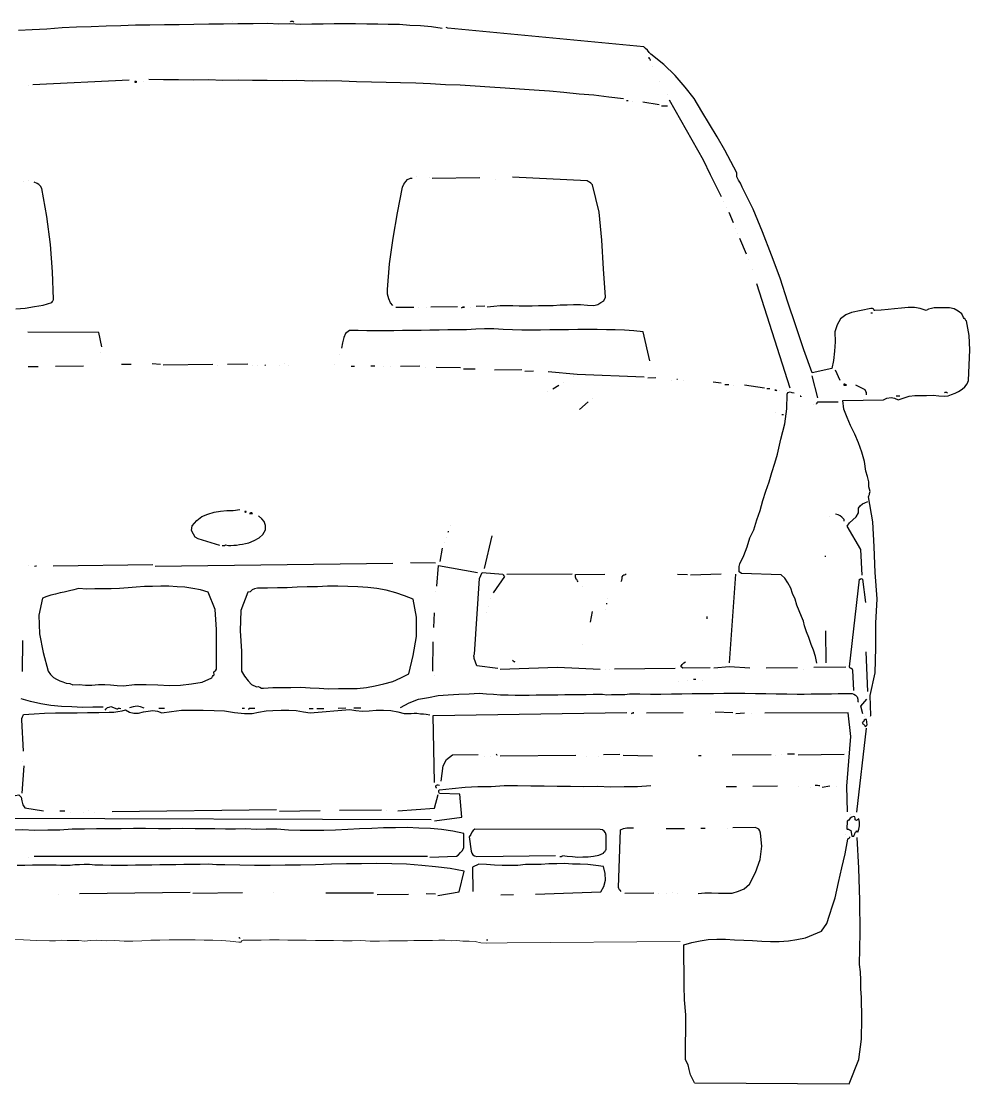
# Model space of a CAD drawing. Header units: metres. Extents: x -45 to 1930, y -347 to 488.
# Drawn here: x 231.301 to 232.523, y -143.616 to -142.247 of the extents above; entities that cross this region are included whole.
import ezdxf

# ---------------------------------------------------------------- set-up
doc = ezdxf.new("R2010")
doc.units = ezdxf.units.M

# ---------------------------------------------------------------- blocks, each defined once
blk = doc.blocks.new('BMW3-CUM')
for points in [[(-0.2735, 1.3638), (-0.2555, 1.3647), (-0.2367, 1.3657), (-0.2172, 1.3674), (-0.1985, 1.3684), (-0.1797, 1.3686), (-0.1602, 1.3696), (-0.1414, 1.3699), (-0.1227, 1.3708), (-0.1039, 1.371), (-0.0851, 1.3713), (-0.0664, 1.3715), (-0.0476, 1.3717), (-0.0281, 1.372), (-0.0093, 1.3722), (0.0095, 1.3724), (0.029, 1.3726), (0.0478, 1.3729), (0.062, 1.3723), (0.0763, 1.3725), (0.0906, 1.3719), (0.1048, 1.372), (0.1191, 1.3722), (0.1334, 1.3724), (0.1476, 1.3725), (0.1611, 1.3727), (0.1754, 1.3721), (0.1897, 1.3723), (0.2032, 1.3717), (0.2175, 1.3719), (0.231, 1.3706), (0.2445, 1.3699), (0.2588, 1.3686), (0.2724, 1.3665)], [(0.0019, 1.3746), (0.0019, 1.3746)], [(0.077, 1.3747), (0.0778, 1.3755), (0.0793, 1.3755), (0.08, 1.3755), (0.0815, 1.3748)], [(0.8243, 0.4803), (0.8243, 0.4803), (0.8251, 0.4811), (0.8251, 0.4811), (0.8251, 0.4811), (0.824, 0.5066), (0.8304, 0.5359), (0.8315, 0.5683), (0.8312, 0.5998), (0.833, 0.6313), (0.8304, 0.6651), (0.8292, 0.6981), (0.8274, 0.7304), (0.8217, 0.7626), (0.8224, 0.7641), (0.8232, 0.7656), (0.8232, 0.7671), (0.8239, 0.7694), (0.8223, 0.7754), (0.8222, 0.7821), (0.8206, 0.7889), (0.8183, 0.7956), (0.8166, 0.8084), (0.8135, 0.8203), (0.8089, 0.8323), (0.8042, 0.8435), (0.7988, 0.8547), (0.7942, 0.8651), (0.7903, 0.8756), (0.7887, 0.8869), (0.8412, 0.8875), (0.8457, 0.8898), (0.851, 0.8906), (0.8555, 0.8899), (0.86, 0.8877), (0.8667, 0.89), (0.8742, 0.8924), (0.8817, 0.8932), (0.8892, 0.8933), (0.8967, 0.8934), (0.905, 0.8935), (0.9125, 0.8928), (0.92, 0.8922), (0.9245, 0.893), (0.929, 0.8945), (0.9335, 0.8961), (0.938, 0.8984), (0.9425, 0.9015), (0.9462, 0.9045), (0.9491, 0.9083), (0.9506, 0.9128), (0.9518, 0.9324), (0.9523, 0.9519), (0.9514, 0.9706), (0.9481, 0.9894), (0.9474, 0.9901), (0.9466, 0.9916), (0.9451, 0.9923), (0.9443, 0.9938), (0.942, 0.9983), (0.9375, 1.002), (0.9322, 1.0049), (0.9262, 1.0064), (0.9217, 1.0063), (0.9179, 1.0063), (0.9142, 1.0062), (0.9104, 1.0062), (0.9067, 1.0062), (0.9029, 1.0054), (0.8992, 1.0046), (0.8962, 1.003), (0.8886, 1.0052), (0.8811, 1.0066), (0.8728, 1.0065), (0.8646, 1.0056), (0.8556, 1.0048), (0.8473, 1.0039), (0.8384, 1.0031), (0.8301, 1.003), (0.8294, 1.003), (0.8286, 1.0045), (0.8271, 1.0052), (0.8248, 1.0052), (0.8001, 1.0004), (0.7926, 0.9973), (0.7859, 0.9919), (0.7815, 0.9844), (0.7786, 0.9753), (0.7788, 0.9626), (0.7782, 0.9506), (0.7768, 0.9385), (0.7747, 0.928), (0.7492, 0.9224), (0.7384, 0.9523), (0.7282, 0.983), (0.7181, 1.0137), (0.708, 1.0443), (0.6971, 1.0742), (0.6855, 1.1041), (0.6731, 1.1333), (0.6593, 1.1617), (0.657, 1.1669), (0.6546, 1.1706), (0.6523, 1.1751), (0.6523, 1.1803), (0.6369, 1.2094), (0.627, 1.2266), (0.617, 1.243), (0.607, 1.2594), (0.5971, 1.2758), (0.5856, 1.2907), (0.5727, 1.3055), (0.5583, 1.3196), (0.5416, 1.3329), (0.5393, 1.3352), (0.537, 1.3381), (0.5347, 1.3404), (0.5325, 1.3426), (0.2799, 1.3666), (0.2776, 1.3673)], [(0.5409, 1.3247), (0.5409, 1.3254), (0.5402, 1.3269), (0.5394, 1.3277), (0.5394, 1.3292)], [(0.5433, 1.3172), (0.5433, 1.3172)], [(-0.2607, 1.2926), (-0.2607, 1.2926)], [(-0.2547, 1.2942), (-0.1308, 1.3001)], [(-0.121, 1.2973), (-0.121, 1.2973), (-0.1218, 1.298), (-0.1233, 1.298), (-0.1233, 1.2972), (-0.1233, 1.2972), (-0.1218, 1.2972), (-0.121, 1.2973), (-0.121, 1.2973)], [(-0.1128, 1.2981), (-0.1128, 1.2981)], [(0.5062, 1.2755), (0.4874, 1.2775), (0.4679, 1.2803), (0.4491, 1.2815), (0.4295, 1.2836), (0.4107, 1.2856), (0.3912, 1.2869), (0.3724, 1.2881), (0.3536, 1.2894), (0.3341, 1.2907), (0.3153, 1.2919), (0.2958, 1.2932), (0.277, 1.2937), (0.2574, 1.295), (0.2387, 1.2956), (0.2191, 1.2961), (0.2003, 1.2966), (0.1816, 1.2971), (0.162, 1.2976), (0.1433, 1.2982), (0.1237, 1.2987), (0.105, 1.2984), (0.0854, 1.299), (0.0667, 1.2987), (0.0471, 1.2993), (0.0284, 1.299), (0.0096, 1.2996), (-0.0099, 1.2993), (-0.0287, 1.2999), (-0.0482, 1.2996), (-0.067, 1.3001), (-0.0865, 1.2999), (-0.1053, 1.3004)], [(0.5525, 1.2978), (0.5525, 1.2978)], [(0.51, 1.2733), (0.51, 1.2733), (0.5115, 1.2733), (0.5122, 1.2733), (0.5122, 1.2733)], [(0.5625, 1.2814), (0.5625, 1.2814)], [(0.6324, 1.1493), (0.6185, 1.1777), (0.6093, 1.1963), (0.5655, 1.2739)], [(0.5183, 1.2726), (0.5183, 1.2726)], [(0.5521, 1.2677), (0.531, 1.2712)], [(0.5551, 1.2663), (0.5627, 1.2664)], [(-0.2767, 1.0048), (-0.2647, 1.0057), (-0.2527, 1.0081), (-0.2415, 1.0097), (-0.2303, 1.0129), (-0.2296, 1.0144), (-0.2288, 1.0159), (-0.2281, 1.0166), (-0.2281, 1.0174), (-0.2293, 1.0527), (-0.2319, 1.0879), (-0.2369, 1.1239), (-0.2433, 1.1599), (-0.2448, 1.1629), (-0.2471, 1.1651), (-0.2494, 1.1666), (-0.2531, 1.168)], [(-0.2667, 1.1694), (-0.2667, 1.1694)], [(-0.2607, 1.1702), (-0.2607, 1.1702)], [(0.209, 1.0091), (0.206, 1.0128), (0.2037, 1.018), (0.2021, 1.024), (0.202, 1.03), (0.2046, 1.0631), (0.2095, 1.0962), (0.2151, 1.1285), (0.2215, 1.1617), (0.223, 1.1655), (0.2259, 1.1692), (0.2281, 1.1715), (0.2318, 1.1731), (0.2318, 1.1731), (0.2334, 1.1731), (0.2341, 1.1731), (0.2341, 1.1731)], [(0.2401, 1.1754), (0.2401, 1.1754)], [(0.2559, 1.1741), (0.2559, 1.1741)], [(0.2597, 1.1734), (0.3212, 1.1741)], [(0.3307, 1.0076), (0.339, 1.0084), (0.3472, 1.0092), (0.3555, 1.0093), (0.3637, 1.0094), (0.372, 1.0088), (0.3802, 1.0089), (0.3885, 1.009), (0.3967, 1.0091), (0.4058, 1.0092), (0.4155, 1.0093), (0.4245, 1.0101), (0.4336, 1.0103), (0.4418, 1.0104), (0.4508, 1.0105), (0.4598, 1.0098), (0.4681, 1.0092), (0.4733, 1.0107), (0.4771, 1.0131), (0.4808, 1.0153), (0.483, 1.0199), (0.4803, 1.0566), (0.4784, 1.0934), (0.4749, 1.1294), (0.4662, 1.1646), (0.464, 1.1668), (0.4624, 1.1683), (0.4609, 1.169), (0.4594, 1.1698), (0.3632, 1.1746)], [(0.3415, 1.1721), (0.3415, 1.1721)], [(0.6355, 1.1426), (0.6355, 1.1426)], [(0.6393, 1.1351), (0.6393, 1.1351)], [(0.6478, 1.1157), (0.6424, 1.1292)], [(0.6509, 1.109), (0.6509, 1.109)], [(0.6532, 1.1022), (0.6532, 1.1022)], [(0.6648, 1.0754), (0.6563, 1.0955)], [(0.6671, 1.0679), (0.6671, 1.0679)], [(0.6725, 1.0552), (0.6725, 1.0552)], [(0.7209, 0.9026), (0.678, 1.0372)], [(0.2128, 1.0069), (0.2361, 1.0072)], [(0.2421, 1.0065), (0.2421, 1.0065)], [(0.2519, 1.0066), (0.2519, 1.0066)], [(0.2579, 1.0074), (0.2924, 1.0078)], [(0.2992, 1.0072), (0.2992, 1.0072), (0.3007, 1.0072), (0.3014, 1.0072), (0.3014, 1.0072), (0.3007, 1.0072), (0.2992, 1.0072), (0.2977, 1.0064), (0.2992, 1.0072)], [(0.3089, 1.0073), (0.3089, 1.0073)], [(0.3277, 1.0083), (0.3164, 1.0081)], [(0.8249, 0.9999), (0.8249, 0.9999), (0.8264, 0.9999), (0.8271, 0.9999), (0.8271, 0.9999)], [(-0.1658, 0.9558), (-0.1697, 0.9745), (-0.2614, 0.975)], [(0.5403, 0.9379), (0.5316, 0.9754), (0.5195, 0.9768), (0.5075, 0.9774), (0.4955, 0.978), (0.4842, 0.9778), (0.4722, 0.9784), (0.4594, 0.9783), (0.4474, 0.9782), (0.4354, 0.978), (0.4234, 0.9779), (0.4114, 0.9777), (0.3994, 0.9776), (0.3874, 0.9774), (0.3754, 0.9773), (0.3633, 0.9779), (0.3513, 0.9785), (0.3393, 0.9791), (0.3273, 0.979), (0.316, 0.9788), (0.304, 0.9779), (0.292, 0.9778), (0.28, 0.9777), (0.2687, 0.9775), (0.2567, 0.9774), (0.2455, 0.9772), (0.2334, 0.9771), (0.2214, 0.977), (0.2102, 0.9768), (0.1989, 0.9767), (0.1869, 0.9765), (0.1756, 0.9764), (0.1644, 0.977), (0.1531, 0.9769), (0.1479, 0.9731), (0.1457, 0.9678), (0.1443, 0.961), (0.1428, 0.9542)], [(-0.1672, 0.949), (-0.1672, 0.949)], [(0.14, 0.9467), (0.14, 0.9467)], [(-0.2256, 0.9311), (-0.1895, 0.9315)], [(-0.1407, 0.9336), (-0.128, 0.9337)], [(-0.0904, 0.9334), (-0.1009, 0.934)], [(-0.0867, 0.9327), (-0.0228, 0.9335)], [(-0.0168, 0.9313), (-0.0168, 0.9313)], [(-0.0041, 0.9337), (0.0222, 0.934)], [(0.0283, 0.9318), (0.0283, 0.9318)], [(0.0342, 0.9319), (0.0342, 0.9319)], [(0.0448, 0.9328), (0.0448, 0.9328), (0.0448, 0.9328), (0.044, 0.932), (0.044, 0.932), (0.044, 0.932), (0.0448, 0.9328), (0.0448, 0.9328), (0.0448, 0.9328)], [(0.0628, 0.9322), (0.0628, 0.9322)], [(0.0688, 0.9346), (0.0688, 0.9346)], [(0.0748, 0.9324), (0.0748, 0.9324)], [(0.1334, 0.9331), (0.1334, 0.9331)], [(0.1552, 0.9311), (0.1567, 0.9311), (0.1574, 0.9311), (0.1589, 0.9311), (0.1596, 0.9312)], [(0.1807, 0.9314), (0.1814, 0.9314), (0.1829, 0.9314), (0.1844, 0.9315), (0.1859, 0.9315)], [(0.2062, 0.931), (0.2062, 0.931)], [(0.219, 0.9311), (0.2437, 0.9314)], [(-0.2608, 0.9307), (-0.2481, 0.9308)], [(0.1972, 0.9309), (0.1972, 0.9309)], [(0.2513, 0.9292), (0.2513, 0.9292)], [(0.2963, 0.929), (0.2648, 0.9294)], [(0.3001, 0.9276), (0.3151, 0.9278)], [(0.3752, 0.9262), (0.3399, 0.9258)], [(0.379, 0.9248), (0.3902, 0.9249)], [(0.533, 0.9168), (0.4466, 0.9203), (0.4091, 0.9236)], [(0.4414, 0.9173), (0.4414, 0.9173)], [(0.7564, 0.8902), (0.7493, 0.9187)], [(0.7854, 0.9124), (0.7792, 0.9258)], [(0.4153, 0.9019), (0.4228, 0.9065)], [(0.4287, 0.9103), (0.4287, 0.9103)], [(0.5375, 0.9161), (0.548, 0.9163)], [(0.5676, 0.912), (0.5676, 0.912)], [(0.5751, 0.9143), (0.5751, 0.9143), (0.5759, 0.9143), (0.5759, 0.9143), (0.5759, 0.9143)], [(0.5841, 0.9122), (0.5841, 0.9122)], [(0.6322, 0.909), (0.6217, 0.9104)], [(0.6368, 0.9076), (0.6383, 0.9076), (0.639, 0.9076), (0.6405, 0.9076), (0.642, 0.9076)], [(0.648, 0.9062), (0.648, 0.9062)], [(0.6879, 0.9029), (0.6623, 0.9064)], [(0.7922, 0.9064), (0.7922, 0.9064), (0.793, 0.9064), (0.7937, 0.9064), (0.7937, 0.9064), (0.7929, 0.9072), (0.7914, 0.9079), (0.7899, 0.9079), (0.7899, 0.9064), (0.7899, 0.9064), (0.7914, 0.9064), (0.7922, 0.9064), (0.7922, 0.9064)], [(0.8194, 0.894), (0.8194, 0.8955), (0.8193, 0.897), (0.8186, 0.8985), (0.8178, 0.9007), (0.8057, 0.9066)], [(0.4078, 0.8988), (0.4078, 0.8988)], [(0.7552, 0.5485), (0.7536, 0.5568), (0.7512, 0.565), (0.7481, 0.5725), (0.745, 0.5815), (0.7419, 0.5889), (0.7396, 0.5964), (0.738, 0.6024), (0.7357, 0.6084), (0.7326, 0.6159), (0.7295, 0.6233), (0.7272, 0.6308), (0.7241, 0.6383), (0.7217, 0.645), (0.7179, 0.6517), (0.7141, 0.6577), (0.7095, 0.6622), (0.6584, 0.6638), (0.6554, 0.666), (0.6554, 0.669), (0.6553, 0.6728), (0.656, 0.6765), (0.6612, 0.6871), (0.6655, 0.6984), (0.6691, 0.7097), (0.6743, 0.7203), (0.6779, 0.7331), (0.6823, 0.7452), (0.6859, 0.758), (0.6895, 0.77), (0.6938, 0.7821), (0.6974, 0.7942), (0.701, 0.8062), (0.7047, 0.8175), (0.7089, 0.8371), (0.714, 0.8567), (0.7167, 0.8762), (0.7173, 0.895), (0.718, 0.8973), (0.721, 0.8981), (0.7232, 0.8973), (0.7263, 0.8966)], [(0.6909, 0.9022), (0.6916, 0.9022), (0.6932, 0.9022), (0.6939, 0.9023), (0.6946, 0.9023)], [(0.7037, 0.8994), (0.7037, 0.8994), (0.7029, 0.9001), (0.7014, 0.9001), (0.7014, 0.9001), (0.7014, 0.9001), (0.7022, 0.9001), (0.7029, 0.9001), (0.7037, 0.8994)], [(0.7074, 0.8994), (0.7074, 0.8994)], [(0.7157, 0.9003), (0.7157, 0.9003)], [(0.7346, 0.8915), (0.7346, 0.8915), (0.7346, 0.8922), (0.7338, 0.8922), (0.7338, 0.8922), (0.7338, 0.8922), (0.7346, 0.8922), (0.7346, 0.8915), (0.7346, 0.8915)], [(0.8577, 0.8929), (0.8592, 0.893), (0.86, 0.893), (0.8614, 0.893), (0.8622, 0.893)], [(0.92, 0.8967), (0.9207, 0.8975), (0.9215, 0.8975), (0.9222, 0.8975), (0.9237, 0.8967)], [(0.4494, 0.8753), (0.4606, 0.8852)], [(0.4665, 0.889), (0.4665, 0.889)], [(0.7512, 0.8819), (0.7512, 0.8819)], [(0.7549, 0.8819), (0.7549, 0.8827), (0.7557, 0.8835), (0.7557, 0.8842), (0.7564, 0.885), (0.7827, 0.8853)], [(0.7025, 0.8708), (0.7025, 0.8708)], [(0.7101, 0.8686), (0.7101, 0.8686), (0.7115, 0.8687), (0.7123, 0.8687), (0.7123, 0.8687)], [(0.8139, 0.6619), (0.812, 0.6949), (0.7944, 0.7247), (0.7973, 0.7293), (0.8018, 0.7331), (0.8062, 0.7369), (0.8092, 0.7422), (0.8092, 0.7437), (0.8092, 0.7444), (0.8091, 0.7459), (0.8091, 0.7482), (0.8113, 0.7512), (0.8143, 0.7535), (0.8173, 0.7551), (0.821, 0.7566)], [(-0.014, 0.7001), (-0.0419, 0.7087), (-0.0457, 0.7109), (-0.048, 0.7147), (-0.0503, 0.7192), (-0.0496, 0.7252), (-0.0437, 0.732), (-0.037, 0.7373), (-0.0295, 0.7404), (-0.0213, 0.7428), (-0.0131, 0.7444), (-0.0048, 0.7452), (0.0034, 0.7453), (0.0117, 0.7462)], [(0.02, 0.7433), (0.02, 0.7433), (0.02, 0.744), (0.0192, 0.744), (0.0192, 0.744), (0.0185, 0.744), (0.0185, 0.7432), (0.0193, 0.7425), (0.02, 0.7433)], [(0.026, 0.7411), (0.026, 0.7411), (0.0275, 0.7411), (0.0283, 0.7411), (0.0283, 0.7411), (0.0275, 0.7419), (0.026, 0.7419), (0.0245, 0.7411), (0.026, 0.7411)], [(0.7906, 0.7314), (0.7906, 0.7314), (0.7905, 0.733), (0.7905, 0.7337), (0.7897, 0.7345), (0.7875, 0.7367), (0.7852, 0.7381), (0.7829, 0.7396), (0.7792, 0.7403)], [(-0.011, 0.7001), (-0.0095, 0.7001), (-0.0088, 0.7001), (-0.0073, 0.7001), (-0.0066, 0.7009), (-0.0028, 0.7002), (0.0002, 0.7002), (0.004, 0.7003), (0.0077, 0.7003), (0.0115, 0.7011), (0.0152, 0.7019), (0.019, 0.7027), (0.0235, 0.7035), (0.0302, 0.7066), (0.0369, 0.7097), (0.0413, 0.7142), (0.045, 0.7203), (0.045, 0.7256), (0.0434, 0.7308), (0.0404, 0.7345), (0.0358, 0.7382)], [(0.7717, 0.738), (0.7717, 0.738)], [(0.2801, 0.7171), (0.2801, 0.7171), (0.2808, 0.7179), (0.2808, 0.7186), (0.2808, 0.7186)], [(0.2838, 0.7254), (0.2838, 0.7254)], [(0.3272, 0.6704), (0.3372, 0.7125)], [(0.275, 0.7035), (0.275, 0.7035)], [(0.2779, 0.7103), (0.2779, 0.7103)], [(0.27, 0.6794), (0.2728, 0.6967)], [(0.7663, 0.6854), (0.7663, 0.6854), (0.7663, 0.6861), (0.7663, 0.6869), (0.7663, 0.6869)], [(-0.26, 0.6746), (-0.26, 0.6746)], [(-0.2525, 0.6732), (-0.2525, 0.6732), (-0.251, 0.6739), (-0.2503, 0.674), (-0.2503, 0.674)], [(-0.1001, 0.675), (-0.2285, 0.6735)], [(-0.0971, 0.6735), (0.2092, 0.6772)], [(0.2641, 0.6771), (0.2318, 0.6775)], [(0.2659, 0.6478), (0.2679, 0.6741), (0.3183, 0.665)], [(0.3445, 0.5414), (0.3174, 0.5448), (0.3136, 0.5545), (0.3136, 0.556), (0.3135, 0.5575), (0.3135, 0.5583), (0.3143, 0.5598), (0.3206, 0.6575), (0.3243, 0.6651), (0.3506, 0.6631), (0.3506, 0.6631), (0.3513, 0.6624), (0.3521, 0.6609), (0.3529, 0.6601), (0.3381, 0.6389)], [(0.3558, 0.6632), (0.4399, 0.6634)], [(0.4476, 0.653), (0.4468, 0.6545), (0.446, 0.656), (0.4453, 0.6567), (0.4445, 0.659), (0.4445, 0.6597), (0.4445, 0.6605), (0.4445, 0.6612), (0.4444, 0.6627), (0.482, 0.6632)], [(0.5031, 0.6537), (0.5039, 0.6552), (0.5046, 0.6574), (0.5046, 0.6597), (0.506, 0.6612), (0.5068, 0.662), (0.5075, 0.662), (0.509, 0.6627), (0.5098, 0.6635)], [(0.5886, 0.6622), (0.5759, 0.6628)], [(0.5924, 0.6622), (0.6322, 0.6635)], [(0.6426, 0.5487), (0.6509, 0.6629)], [(0.8029, 0.5131), (0.8019, 0.5394), (0.8011, 0.5401), (0.7996, 0.5416), (0.798, 0.5423), (0.7973, 0.5438), (0.8102, 0.6566), (0.8117, 0.6566), (0.8124, 0.6574), (0.8124, 0.6574), (0.814, 0.6566), (0.8181, 0.6267)], [(-0.138, 0.5191), (-0.1238, 0.5208), (-0.1088, 0.521), (-0.0938, 0.5204), (-0.0787, 0.5198), (-0.0645, 0.52), (-0.0502, 0.5217), (-0.0367, 0.5241), (-0.024, 0.5295), (-0.0233, 0.531), (-0.0226, 0.5325), (-0.0211, 0.5333), (-0.0211, 0.534), (-0.0218, 0.5363), (-0.0211, 0.5378), (-0.0196, 0.5386), (-0.0181, 0.5408), (-0.0184, 0.5656), (-0.018, 0.5919), (-0.0198, 0.6174), (-0.0291, 0.6398), (-0.0389, 0.6427), (-0.0487, 0.6448), (-0.0592, 0.6462), (-0.069, 0.6468), (-0.0795, 0.6475), (-0.09, 0.6474), (-0.1005, 0.6472), (-0.111, 0.6471), (-0.1215, 0.6462), (-0.132, 0.6453), (-0.1433, 0.6444), (-0.1538, 0.6443), (-0.1643, 0.6442), (-0.1748, 0.6441), (-0.1853, 0.6439), (-0.1959, 0.6446), (-0.2018, 0.643), (-0.2078, 0.6414), (-0.2146, 0.6398), (-0.2198, 0.639), (-0.2258, 0.6375), (-0.2318, 0.6359), (-0.237, 0.6343), (-0.2423, 0.632), (-0.2473, 0.6102), (-0.2462, 0.5862), (-0.2414, 0.5622), (-0.2351, 0.5382), (-0.2321, 0.5338), (-0.2283, 0.5301), (-0.2245, 0.5278), (-0.2199, 0.5256), (-0.2162, 0.5242), (-0.2117, 0.5227), (-0.2071, 0.522), (-0.2034, 0.5206), (-0.1951, 0.5207), (-0.1868, 0.52), (-0.1786, 0.5201), (-0.1703, 0.521), (-0.1621, 0.5211), (-0.1546, 0.5204), (-0.1463, 0.5198), (-0.138, 0.5191)], [(0.0422, 0.516), (0.0542, 0.5169), (0.0655, 0.5171), (0.0775, 0.5172), (0.0903, 0.5174), (0.1023, 0.5167), (0.1143, 0.5161), (0.1263, 0.5155), (0.1391, 0.5157), (0.1511, 0.5158), (0.1631, 0.5159), (0.1751, 0.5169), (0.1863, 0.5192), (0.1976, 0.5216), (0.2088, 0.5248), (0.2193, 0.5294), (0.2297, 0.5348), (0.2354, 0.5581), (0.2397, 0.5829), (0.2394, 0.6077), (0.2353, 0.631), (0.224, 0.6353), (0.2127, 0.6389), (0.2006, 0.6425), (0.1886, 0.6447), (0.1766, 0.646), (0.1638, 0.6466), (0.151, 0.6472), (0.1383, 0.6478), (0.1248, 0.6476), (0.112, 0.6468), (0.0985, 0.6466), (0.0857, 0.6464), (0.073, 0.6455), (0.0602, 0.6454), (0.0474, 0.6452), (0.0347, 0.6451), (0.0309, 0.6443), (0.0279, 0.6427), (0.025, 0.6405), (0.022, 0.6397), (0.0132, 0.6163), (0.0121, 0.59), (0.0139, 0.5637), (0.0142, 0.5382), (0.018, 0.5315), (0.0226, 0.5255), (0.0271, 0.5211), (0.0332, 0.5181), (0.0354, 0.5182), (0.0377, 0.5175), (0.04, 0.516), (0.0422, 0.516)], [(0.4529, 0.6471), (0.4529, 0.6471)], [(0.2645, 0.6403), (0.2645, 0.6403)], [(0.3352, 0.6322), (0.3352, 0.6322)], [(0.4854, 0.6317), (0.4854, 0.6317)], [(0.3323, 0.6209), (0.3323, 0.6209)], [(0.4825, 0.6174), (0.4825, 0.6174)], [(0.4847, 0.6242), (0.4847, 0.6242), (0.4847, 0.6249), (0.4847, 0.6257), (0.4847, 0.6257)], [(0.262, 0.5945), (0.2626, 0.6133)], [(0.3301, 0.6133), (0.3301, 0.6133)], [(0.4639, 0.6014), (0.4661, 0.6149)], [(0.6141, 0.6054), (0.6141, 0.6054), (0.6141, 0.6062), (0.614, 0.6077), (0.614, 0.6084)], [(0.7672, 0.5487), (0.7667, 0.59)], [(-0.2682, 0.5378), (-0.2679, 0.5776)], [(0.2605, 0.5381), (0.2608, 0.5757)], [(0.4538, 0.572), (0.4538, 0.572)], [(0.821, 0.5118), (0.8188, 0.5628)], [(0.3647, 0.5507), (0.3647, 0.5507), (0.3639, 0.5514), (0.3632, 0.5521), (0.3632, 0.5521), (0.3639, 0.5514), (0.3654, 0.5507), (0.3662, 0.5499), (0.3647, 0.5507)], [(0.6178, 0.5424), (0.5826, 0.542), (0.5803, 0.5442), (0.5817, 0.5465), (0.584, 0.5488), (0.5862, 0.5503)], [(0.3475, 0.5407), (0.4211, 0.5431), (0.476, 0.5407)], [(0.4827, 0.54), (0.4827, 0.54)], [(0.488, 0.5401), (0.488, 0.5401)], [(0.4947, 0.5409), (0.5728, 0.5419)], [(0.6224, 0.5425), (0.6426, 0.5442), (0.6689, 0.5423)], [(0.6899, 0.5425), (0.7305, 0.543)], [(0.7387, 0.5408), (0.7387, 0.5408)], [(0.7515, 0.5432), (0.7928, 0.5437)], [(0.2628, 0.5322), (0.2628, 0.5322)], [(0.5775, 0.5254), (0.5775, 0.5254)], [(0.5888, 0.5255), (0.5888, 0.5255)], [(0.5962, 0.5279), (0.5962, 0.5279), (0.5977, 0.5279), (0.5985, 0.5279), (0.5992, 0.5279)], [(0.6075, 0.5258), (0.6075, 0.5258)], [(-0.164, 0.4918), (-0.1775, 0.4916), (-0.191, 0.4914), (-0.2045, 0.4921), (-0.2181, 0.4926), (-0.2316, 0.494), (-0.2444, 0.4961), (-0.2579, 0.4989), (-0.27, 0.5025)], [(0.219, 0.4911), (0.2302, 0.4972), (0.2421, 0.5019), (0.2549, 0.5043), (0.2676, 0.5067), (0.2804, 0.5076), (0.2939, 0.5085), (0.3074, 0.5087), (0.3201, 0.5096), (0.3299, 0.5089), (0.3389, 0.5083), (0.3479, 0.5077), (0.3577, 0.5078), (0.3667, 0.5071), (0.3757, 0.5072), (0.3847, 0.5073), (0.3938, 0.5074), (0.4035, 0.5076), (0.4125, 0.5077), (0.4215, 0.5078), (0.4305, 0.5079), (0.4396, 0.508), (0.4485, 0.5081), (0.4583, 0.5082), (0.4673, 0.5083), (0.4733, 0.5084), (0.4793, 0.5085), (0.4846, 0.5078), (0.4906, 0.5079), (0.4966, 0.5079), (0.5019, 0.508), (0.5079, 0.5081), (0.5139, 0.5089), (0.5274, 0.509), (0.5409, 0.5085), (0.5544, 0.5086), (0.5679, 0.5088), (0.5814, 0.5089), (0.5949, 0.5091), (0.6085, 0.5093), (0.622, 0.5094), (0.6355, 0.5096), (0.649, 0.5097), (0.6625, 0.5099), (0.6761, 0.5093), (0.6896, 0.5095), (0.7031, 0.5089), (0.7166, 0.509), (0.7301, 0.5085), (0.7391, 0.5086), (0.7481, 0.5087), (0.7572, 0.5088), (0.7654, 0.5089), (0.7744, 0.509), (0.7827, 0.5091), (0.7917, 0.5092), (0.8007, 0.5093), (0.803, 0.5086), (0.8052, 0.5071), (0.8075, 0.5049), (0.8083, 0.5019), (0.8083, 0.5011), (0.8083, 0.5004), (0.8083, 0.4989), (0.8091, 0.4981)], [(-0.1114, 0.4902), (-0.1159, 0.4923), (-0.1204, 0.4931), (-0.1257, 0.4922), (-0.1302, 0.4907)], [(0.8145, 0.4832), (0.8122, 0.4929), (0.8196, 0.502)], [(-0.2669, 0.435), (-0.2689, 0.4755), (-0.269, 0.477), (-0.2682, 0.4793), (-0.2675, 0.4808), (-0.2667, 0.4823), (-0.2532, 0.4832), (-0.2398, 0.4841), (-0.2255, 0.4843), (-0.212, 0.4845), (-0.1977, 0.4846), (-0.1842, 0.4848), (-0.1699, 0.485), (-0.1564, 0.4851), (-0.1504, 0.4852), (-0.1452, 0.486), (-0.1399, 0.4868), (-0.1354, 0.4884), (-0.1301, 0.4854), (-0.1249, 0.484), (-0.1189, 0.4841), (-0.1121, 0.4857), (-0.1061, 0.4865), (-0.1001, 0.4873), (-0.0941, 0.4866), (-0.0888, 0.4844), (-0.0761, 0.4861), (-0.0633, 0.4877), (-0.0498, 0.4879), (-0.0355, 0.488), (-0.0213, 0.4875), (-0.0078, 0.4869), (0.005, 0.4848), (0.0178, 0.4834), (0.0276, 0.4836), (0.0358, 0.4851), (0.0456, 0.4868), (0.0546, 0.4876), (0.0651, 0.4878), (0.0748, 0.4879), (0.0846, 0.4872), (0.0937, 0.4858), (0.1027, 0.4845), (0.1537, 0.4888), (0.1612, 0.4874), (0.1695, 0.4867), (0.1785, 0.4868), (0.1875, 0.4877), (0.1972, 0.4878), (0.2063, 0.4872), (0.2153, 0.4858), (0.2236, 0.4836), (0.2281, 0.4837), (0.2326, 0.4837), (0.2363, 0.4838), (0.2401, 0.4838), (0.2446, 0.4831), (0.2484, 0.4832), (0.2521, 0.4825), (0.2566, 0.4818)], [(-0.1617, 0.488), (-0.1602, 0.4896), (-0.1587, 0.4911), (-0.1565, 0.4919), (-0.1542, 0.4927), (-0.1467, 0.4897), (-0.1452, 0.4897), (-0.1444, 0.4905), (-0.143, 0.4905), (-0.1414, 0.4898)], [(-0.0926, 0.4904), (-0.0851, 0.4905)], [(0.0147, 0.4902), (0.0147, 0.4902), (0.0162, 0.4902), (0.017, 0.4902), (0.0177, 0.4902)], [(0.023, 0.4887), (0.023, 0.4887), (0.0237, 0.4895), (0.0237, 0.4903), (0.0237, 0.4903), (0.0312, 0.4903)], [(0.1063, 0.4897), (0.1049, 0.4897), (0.1041, 0.4897), (0.1026, 0.4897), (0.1011, 0.4897)], [(0.1109, 0.4898), (0.1199, 0.4899)], [(0.1484, 0.4902), (0.1386, 0.4901)], [(0.1679, 0.4905), (0.1589, 0.4904)], [(0.2629, 0.3948), (0.2611, 0.4811), (0.5104, 0.4848)], [(0.5172, 0.4841), (0.5172, 0.4841), (0.5187, 0.4842), (0.5194, 0.4842), (0.5194, 0.4842), (0.5187, 0.4842), (0.5172, 0.4841), (0.5164, 0.4834), (0.5172, 0.4841)], [(0.5359, 0.4844), (0.5832, 0.4849)], [(0.6178, 0.4831), (0.6178, 0.4831)], [(0.6471, 0.4842), (0.6245, 0.4854)], [(0.6508, 0.4835), (0.6621, 0.4844)], [(0.6711, 0.4837), (0.6711, 0.4837)], [(0.795, 0.3568), (0.7939, 0.3898), (0.7965, 0.4221), (0.7991, 0.4537), (0.7957, 0.4845), (0.6884, 0.4839)], [(0.8161, 0.4794), (0.8161, 0.4794)], [(0.82, 0.469), (0.8191, 0.4757), (0.8176, 0.4757), (0.8161, 0.475), (0.8154, 0.4727), (0.8139, 0.4719), (0.8147, 0.4704), (0.8155, 0.4697), (0.817, 0.4682), (0.8177, 0.4667), (0.8177, 0.4667), (0.8192, 0.4682), (0.82, 0.469), (0.82, 0.469)], [(0.807, 0.3562), (0.8193, 0.4645)], [(0.2712, 0.3963), (0.2726, 0.4061), (0.2739, 0.4159), (0.2783, 0.4242), (0.2858, 0.4303), (0.3188, 0.4307)], [(0.3271, 0.4286), (0.3271, 0.4286)], [(0.3346, 0.4287), (0.3346, 0.4287)], [(0.3436, 0.4295), (0.3436, 0.4295), (0.3428, 0.4302), (0.3421, 0.431), (0.3421, 0.431)], [(0.3474, 0.4288), (0.445, 0.43)], [(0.4585, 0.4279), (0.4585, 0.4279)], [(0.4743, 0.4281), (0.4743, 0.4281)], [(0.5013, 0.4306), (0.4803, 0.4304)], [(0.5058, 0.4299), (0.5434, 0.4289)], [(0.6027, 0.4296), (0.6034, 0.4296), (0.6049, 0.4296), (0.6057, 0.4296), (0.6064, 0.4296)], [(0.6462, 0.4301), (0.6965, 0.4307)], [(0.7025, 0.43), (0.7025, 0.43)], [(0.71, 0.4301), (0.71, 0.4301)], [(0.7266, 0.4311), (0.7175, 0.431)], [(0.7311, 0.4304), (0.7904, 0.4311)], [(-0.2685, 0.3809), (-0.266, 0.4162)], [(-0.2683, 0.4222), (-0.2683, 0.4222)], [(0.2628, 0.3452), (0.298, 0.3501), (0.2954, 0.3794), (0.2691, 0.3806), (0.2683, 0.3821), (0.2683, 0.3828), (0.2683, 0.3843), (0.2691, 0.3851), (0.2856, 0.3868), (0.3021, 0.3885), (0.3186, 0.3894), (0.3358, 0.3896), (0.3523, 0.3906), (0.3696, 0.3908), (0.3869, 0.3902), (0.4041, 0.3904), (0.4207, 0.3899), (0.4379, 0.3901), (0.4552, 0.3895), (0.4725, 0.3897), (0.4898, 0.3892), (0.507, 0.3894), (0.5243, 0.3896), (0.5415, 0.3906)], [(0.2653, 0.3873), (0.2653, 0.3873), (0.2653, 0.388), (0.2645, 0.3888), (0.2645, 0.3903), (0.2652, 0.391), (0.2667, 0.3918), (0.2675, 0.3918), (0.269, 0.3911)], [(0.6384, 0.3895), (0.652, 0.3896)], [(0.673, 0.3899), (0.7045, 0.3903)], [(0.7315, 0.3898), (0.7315, 0.3898)], [(0.7473, 0.3885), (0.7473, 0.3885)], [(0.7593, 0.3902), (0.7578, 0.3902), (0.7563, 0.3909), (0.7556, 0.3909), (0.7533, 0.3908)], [(0.7623, 0.3887), (0.7721, 0.3903)], [(0.7804, 0.3889), (0.7804, 0.3889)], [(0.2582, 0.3466), (-0.3027, 0.3482), (-0.3053, 0.3737), (-0.3023, 0.3767), (-0.2985, 0.3775), (-0.2948, 0.3783), (-0.2903, 0.3784), (-0.2865, 0.3784), (-0.282, 0.3777), (-0.2775, 0.3778), (-0.273, 0.3786), (-0.27, 0.3756), (-0.2692, 0.3711), (-0.2676, 0.3659), (-0.2653, 0.3622), (-0.2412, 0.358)], [(0.2153, 0.3581), (0.2626, 0.3617), (0.2676, 0.379)], [(-0.2202, 0.3582), (-0.2135, 0.3583)], [(-0.2059, 0.3561), (-0.2059, 0.3561)], [(-0.1901, 0.3563), (-0.1901, 0.3563)], [(-0.1827, 0.3587), (-0.1827, 0.3587)], [(-0.1759, 0.3565), (-0.1759, 0.3565)], [(0.0591, 0.3593), (-0.1526, 0.3567)], [(0.0629, 0.3578), (0.1154, 0.3585)], [(0.1402, 0.3588), (0.1943, 0.3594)], [(0.201, 0.358), (0.201, 0.358)], [(0.8029, 0.3254), (0.8036, 0.3269), (0.8044, 0.3284), (0.8044, 0.3291), (0.8051, 0.3306), (0.8066, 0.3314), (0.8066, 0.3322), (0.8066, 0.3322), (0.8081, 0.3307), (0.8095, 0.3344), (0.8102, 0.3389), (0.8102, 0.3435), (0.8094, 0.3479), (0.8086, 0.3472), (0.8079, 0.3465), (0.8064, 0.3457), (0.8049, 0.3464), (0.8049, 0.3479), (0.8049, 0.3487), (0.8041, 0.3502), (0.8026, 0.3509), (0.8003, 0.3501), (0.7981, 0.3486), (0.7966, 0.3463), (0.7944, 0.3448), (0.7938, 0.335), (0.7945, 0.3343), (0.796, 0.3343), (0.7975, 0.3336), (0.7991, 0.3328), (0.8006, 0.3253), (0.8006, 0.3253), (0.8014, 0.3253), (0.8021, 0.3253), (0.8029, 0.3254)], [(0.7988, 0.3539), (0.7988, 0.3539)], [(0.2566, 0.2986), (0.2911, 0.2997), (0.2933, 0.3012), (0.2963, 0.3043), (0.2985, 0.3066), (0.3007, 0.3103), (0.3005, 0.3291), (0.2862, 0.332), (0.2719, 0.334), (0.2576, 0.3354), (0.2426, 0.336), (0.2276, 0.3365), (0.2125, 0.3363), (0.1968, 0.3361), (0.1818, 0.3352), (0.166, 0.335), (0.151, 0.3341), (0.1352, 0.3332), (0.1202, 0.333), (0.1045, 0.3328), (0.0895, 0.3326), (0.0744, 0.3332), (0.0594, 0.3345), (0.0459, 0.3343), (0.0331, 0.3342), (0.0196, 0.3348), (0.0061, 0.3346), (-0.0067, 0.3345), (-0.0202, 0.3351), (-0.033, 0.3349), (-0.0457, 0.3348), (-0.0615, 0.3353), (-0.0773, 0.3351), (-0.093, 0.3349), (-0.1096, 0.3355), (-0.1253, 0.3353), (-0.1411, 0.3351), (-0.1569, 0.3349), (-0.1726, 0.3348), (-0.1884, 0.3346), (-0.2042, 0.3344), (-0.2199, 0.3334), (-0.2357, 0.3332), (-0.2522, 0.333), (-0.268, 0.3336), (-0.2838, 0.3334)], [(0.424, 0.2991), (0.4248, 0.2991), (0.4263, 0.2991), (0.427, 0.2999), (0.4278, 0.3006), (0.4338, 0.2999), (0.4405, 0.2992), (0.4473, 0.2986), (0.454, 0.2987), (0.4608, 0.2988), (0.4675, 0.2996), (0.4743, 0.3012), (0.4803, 0.3035), (0.481, 0.305), (0.4825, 0.3057), (0.4832, 0.3073), (0.484, 0.308), (0.4837, 0.3268), (0.483, 0.3298), (0.4814, 0.332), (0.4792, 0.3335), (0.4761, 0.3342), (0.3147, 0.3345), (0.3125, 0.333), (0.311, 0.3307), (0.3095, 0.3277), (0.3073, 0.3247), (0.3098, 0.306), (0.3106, 0.3037), (0.3121, 0.3015), (0.3144, 0.3), (0.3174, 0.2993), (0.4187, 0.3005)], [(0.5034, 0.2542), (0.5019, 0.2557), (0.5011, 0.2564), (0.5003, 0.2579), (0.4996, 0.2594), (0.5024, 0.3338), (0.5062, 0.3353), (0.5107, 0.3361), (0.5144, 0.3362), (0.5189, 0.3362)], [(0.561, 0.3352), (0.585, 0.3355)], [(0.6025, 0.2516), (0.6108, 0.2525), (0.6198, 0.2526), (0.6288, 0.2519), (0.6378, 0.252), (0.6461, 0.2521), (0.6543, 0.2545), (0.6618, 0.2576), (0.6685, 0.2637), (0.6765, 0.2788), (0.6824, 0.2954), (0.6844, 0.3127), (0.6827, 0.3292), (0.6819, 0.3322), (0.6804, 0.3344), (0.6781, 0.3359), (0.6758, 0.3366), (0.6473, 0.3363)], [(0.606, 0.3358), (0.6075, 0.3358), (0.6083, 0.3358), (0.6098, 0.3358), (0.6113, 0.3358)], [(0.6406, 0.3354), (0.6406, 0.3354)], [(0.5979, 0.0076), (0.5926, 0.018), (0.591, 0.0247), (0.5894, 0.0307), (0.5863, 0.0374), (0.5861, 0.057), (0.5866, 0.0765), (0.5864, 0.0953), (0.5846, 0.1148), (0.5844, 0.1328), (0.5842, 0.1508), (0.584, 0.1681), (0.5838, 0.1853), (0.5943, 0.1885), (0.6048, 0.1908), (0.6152, 0.1925), (0.6265, 0.1926), (0.6378, 0.1927), (0.6491, 0.1921), (0.6611, 0.1915), (0.6724, 0.1909), (0.6844, 0.1903), (0.6956, 0.1897), (0.7069, 0.1898), (0.7189, 0.1907), (0.7294, 0.1923), (0.7406, 0.1947), (0.7511, 0.1986), (0.7615, 0.2032), (0.7682, 0.2131), (0.7718, 0.2236), (0.7754, 0.2357), (0.7791, 0.2462), (0.7833, 0.2658), (0.7876, 0.2846), (0.7919, 0.3027), (0.7954, 0.3215), (0.7954, 0.3222), (0.7969, 0.323), (0.7977, 0.3238), (0.7977, 0.3246)], [(0.7924, 0.3275), (0.7924, 0.3275)], [(0.7971, 0.0065), (0.8093, 0.0378), (0.8128, 0.0641), (0.8132, 0.0905), (0.8129, 0.1175), (0.812, 0.1287), (0.8119, 0.14), (0.8117, 0.1505), (0.8101, 0.1602), (0.8111, 0.2015), (0.8106, 0.2428), (0.8094, 0.2841), (0.8074, 0.3239)], [(0.2669, 0.2491), (0.2946, 0.2539), (0.3011, 0.2803), (0.283, 0.2839), (0.2642, 0.2859), (0.2462, 0.2879), (0.2266, 0.2892), (0.2079, 0.2897), (0.1883, 0.2902), (0.1688, 0.29), (0.1493, 0.2898), (0.1298, 0.2895), (0.1095, 0.2886), (0.09, 0.2883), (0.0705, 0.2881), (0.0509, 0.2879), (0.0307, 0.2876), (0.0119, 0.2881), (-0.0076, 0.2886), (-0.0181, 0.2885), (-0.0287, 0.2892), (-0.0392, 0.289), (-0.0497, 0.2889), (-0.0602, 0.2888), (-0.0707, 0.2887), (-0.0812, 0.2885), (-0.091, 0.2884), (-0.1015, 0.2883), (-0.112, 0.2882), (-0.1225, 0.288), (-0.133, 0.2879), (-0.1435, 0.2878), (-0.154, 0.2877), (-0.1646, 0.2883), (-0.1751, 0.2881), (-0.1818, 0.2888), (-0.1886, 0.2888), (-0.1946, 0.2887), (-0.2006, 0.2886), (-0.2066, 0.2878), (-0.2126, 0.2877), (-0.2186, 0.2876), (-0.2247, 0.2883), (-0.2351, 0.2882), (-0.2449, 0.2881), (-0.2554, 0.288), (-0.2652, 0.2878), (-0.2749, 0.2877)], [(-0.26, 0.2977), (-0.26, 0.2977)], [(0.2536, 0.2993), (-0.2533, 0.2992)], [(0.393, 0.2506), (0.4771, 0.2539), (0.4808, 0.2607), (0.4829, 0.269), (0.4828, 0.2772), (0.4805, 0.2862), (0.4707, 0.2876), (0.4602, 0.289), (0.4504, 0.2896), (0.4407, 0.2895), (0.4301, 0.2901), (0.4204, 0.29), (0.4099, 0.2899), (0.4001, 0.289), (0.3903, 0.2889), (0.3798, 0.2888), (0.3701, 0.2879), (0.3596, 0.2878), (0.3498, 0.2876), (0.34, 0.2883), (0.3295, 0.2889), (0.3198, 0.2896), (0.3115, 0.2857), (0.3119, 0.2542)], [(-0.2212, 0.2508), (-0.2212, 0.2508)], [(-0.0523, 0.2528), (-0.1949, 0.2511)], [(-0.0485, 0.2521), (0.0153, 0.2529)], [(0.0551, 0.2534), (0.0551, 0.2534)], [(0.1843, 0.2519), (0.1227, 0.2519)], [(0.1888, 0.2504), (0.2293, 0.2509)], [(0.2639, 0.2506), (0.2519, 0.2512)], [(0.348, 0.2501), (0.3645, 0.2503)], [(0.5079, 0.252), (0.5455, 0.2525)], [(0.5515, 0.251), (0.5515, 0.251)], [(0.562, 0.2511), (0.562, 0.2511)], [(0.5695, 0.2527), (0.5695, 0.2527)], [(0.5762, 0.2513), (0.5762, 0.2513)], [(0.0123, 0.1935), (0.0123, 0.1935), (0.0115, 0.1943), (0.0108, 0.1943), (0.0108, 0.1943)], [(0.0498, 0.1925), (0.0498, 0.1925)], [(0.3299, 0.192), (0.3299, 0.192), (0.3307, 0.1921), (0.3314, 0.1921), (0.3314, 0.1921)], [(0.5979, 0.0076), (0.7971, 0.0065)]]:
    blk.add_lwpolyline(points)
at = {"lineweight": 0}
blk.add_lwpolyline([(-0.2836, 0.1922), (-0.267, 0.1917), (-0.2498, 0.1912), (-0.2332, 0.1906), (-0.2257, 0.1907), (-0.2182, 0.1915), (-0.2107, 0.1909), (-0.2032, 0.1909), (-0.1957, 0.191), (-0.1882, 0.1904), (-0.1807, 0.1912), (-0.1724, 0.1913), (-0.1604, 0.1907), (-0.1491, 0.1909), (-0.1371, 0.1902), (-0.1258, 0.1904), (-0.1146, 0.1905), (-0.1026, 0.1914), (-0.0913, 0.1915), (-0.0793, 0.1917), (-0.0681, 0.1918), (-0.0568, 0.192), (-0.0455, 0.1921), (-0.0342, 0.1915), (-0.023, 0.1916), (-0.0117, 0.191), (-0.0005, 0.1904), (0.0108, 0.189), (0.0123, 0.189), (0.0131, 0.189), (0.0146, 0.1906), (0.016, 0.1913), (0.0273, 0.1914), (0.0393, 0.1916), (0.0506, 0.1917), (0.0626, 0.1919), (0.0739, 0.1913), (0.0859, 0.1914), (0.0972, 0.1915), (0.1092, 0.1909), (0.1212, 0.1911), (0.1325, 0.1912), (0.1445, 0.1906), (0.1565, 0.1907), (0.1677, 0.1909), (0.1798, 0.1903), (0.1918, 0.1904), (0.2038, 0.1905), (0.212, 0.1906), (0.2195, 0.1907), (0.2278, 0.1908), (0.2361, 0.1909), (0.2443, 0.191), (0.2518, 0.1911), (0.2601, 0.1912), (0.2684, 0.1913), (0.2759, 0.1914), (0.2841, 0.1908), (0.2916, 0.1909), (0.2992, 0.1902), (0.3074, 0.1903), (0.3149, 0.1896), (0.3225, 0.1882), (0.33, 0.1876), (0.3563, 0.1879), (0.5793, 0.1898)], dxfattribs=at)

msp = doc.modelspace()

# ---------------------------------------------------------------- block references
at = {"linetype": 'Continuous', "lineweight": 0}
msp.add_blockref('BMW3-CUM', (231.570796, -143.622088), dxfattribs=at)

doc.saveas('drawing.dxf')
